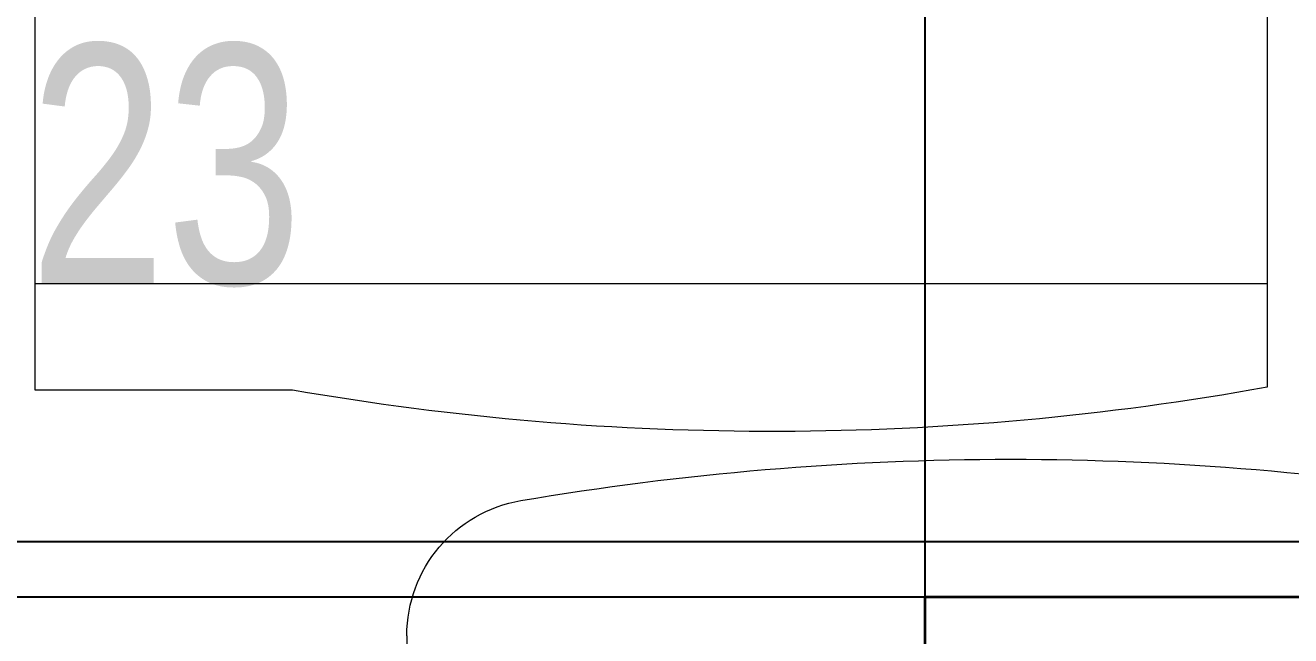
# Model space of a CAD drawing. Extents: x -12260 to 57327, y -29287 to 19916.
# Drawn here: x 21886.9 to 22349.1, y 8095.8 to 8318.5 of the extents above; entities that cross this region are included whole.
import ezdxf
from ezdxf.enums import TextEntityAlignment as Align

# ---------------------------------------------------------------- set-up
doc = ezdxf.new("R2010")
doc.units = 0
doc.header["$LTSCALE"] = 0.25
doc.linetypes.add('DASHDOT', pattern=[25.4, 12.7, -6.35, 0, -6.35])
for name, color, linetype, lineweight in [('01-First Floor$0$72_EGR_EQP_TAG', 142, 'Continuous', 5), ('01-First Floor$0$LOADING', 253, 'Continuous', 5), ('E-LITE-CIRC-NUMB', 6, 'Continuous', 25), ('E-LITE-CLNG', 150, 'Continuous', 35), ('E-LITE-CLNG-CNDT', 6, 'DASHDOT', 35), ('E-LITE-CTRL', 6, 'Continuous', 25), ('E-LITE-IDEN', 6, 'Continuous', 25)]:
    doc.layers.add(name, color=color, linetype=linetype, lineweight=lineweight)
doc.layers.add('01-First Floor$0$FALSE CEILING', color=251, linetype='Continuous')
doc.styles.add('01-First Floor$0$X3G_ENTITY_257CFD', font='swisscl.ttf', dxfattribs={"height": 200})
doc.styles.add('DC_SIMPLEX', font='SIMPLEX.shx', dxfattribs={"width": 0.7})

# ---------------------------------------------------------------- blocks, each defined once
blk = doc.blocks.new('01-First Floor$0$GF21018-P')
at = {"color": 0}
blk.add_line((0.22049, 0.47563), (0.22049, 0.0675), dxfattribs=at)
for centre, radius, start, end in [((-0.0001, -0.52948), 1.06948, 80.36712, 99.63288), ((0.17049, 0.47563), 0.05, 0, 80.3671)]:
    blk.add_arc(centre, radius, start, end, dxfattribs=at)
blk = doc.blocks.new('01-First Floor$0$Dental Sterilizer')
at = {"layer": '01-First Floor$0$LOADING'}
for p, q in [((-40485.84, -32478.76, 0.1), (-40935.84, -32478.76, 0.1)), ((-40935.84, -32478.76, 0.1), (-40935.84, -32888.34, 0.1)), ((-40485.84, -32889.37, 0.1), (-40485.84, -32478.76, 0.1)), ((-40935.84, -32850.58, 0.1), (-40485.84, -32850.58, 0.1)), ((-40579.81, -32889.37, 0.1), (-40485.84, -32889.37, 0.1))]:
    blk.add_line(p, q, dxfattribs=at)
blk.add_arc((-40754.93, -31881.79, 0.1), 1022.68, 259.81089, 279.85951, dxfattribs=at)
blk = doc.blocks.new('01-First Floor')
at = {"layer": '01-First Floor$0$FALSE CEILING', "linetype": 'Continuous'}
for p, q in [((22215.56, 5110), (22215.56, 8610)), ((19215.56, 8110), (23215.56, 8110))]:
    blk.add_line(p, q, dxfattribs=at)
at = {"layer": '01-First Floor$0$FALSE CEILING'}
blk.add_line((22735.56, 8130, -0.1), (20217.48, 8130, -0.1), dxfattribs=at)
at = {"layer": '01-First Floor$0$LOADING'}
blk.add_line((22735.56, 8130, -0.1), (20217.48, 8130, -0.1), dxfattribs=at)
at = {"layer": '01-First Floor$0$LOADING', "xscale": -1}
blk.add_blockref('01-First Floor$0$Dental Sterilizer', (-18595.33, 41074.78, -0.15), dxfattribs=at)
at = {"layer": '01-First Floor$0$LOADING', "extrusion": (2.24021e-05, -7.77426e-06, 1), "xscale": -1000, "yscale": 1000.000000000001, "zscale": 1000, "rotation": 0.001410765030716021}
blk.add_blockref('01-First Floor$0$GF21018-P', (22246.77, 7620.17, 0.39), dxfattribs=at)
at = {"layer": '01-First Floor$0$72_EGR_EQP_TAG', "insert": (21938.24, 8311.57, -0.15), "char_height": 87.473, "attachment_point": 2, "style": '01-First Floor$0$X3G_ENTITY_257CFD'}
blk.add_mtext('23', dxfattribs=at)
blk = doc.blocks.new('*U25')
blk.add_lwpolyline([(-300, 300), (-300, -300), (300, -300), (300, 300)], close=True)
at = {"layer": 'E-LITE-CIRC-NUMB', "style": 'DC_SIMPLEX', "width": 0.7, "flags": 8}
blk.add_attdef('CIRCUIT', text='', height=200, rotation=0, dxfattribs=at).set_placement((-473.9, 300), align=Align.RIGHT)
at = {"layer": 'E-LITE-CTRL', "style": 'DC_SIMPLEX', "width": 0.7, "flags": 8}
blk.add_attdef('CONTROL', (1118.9, -935), '', height=200, rotation=360, dxfattribs=at)
at = {"layer": 'E-LITE-IDEN', "style": 'DC_SIMPLEX', "width": 0.7, "flags": 8}
blk.add_attdef('TYPE', (460.41, 457.65), '', height=200, rotation=360, dxfattribs=at)

msp = doc.modelspace()

# ---------------------------------------------------------------- block references
at = {"layer": 'E-LITE-CLNG', "xscale": -1}
msp.add_blockref('*U25', (22515.58, 7810.01), dxfattribs=at)
at = {"layer": 'E-LITE-CLNG-CNDT'}
msp.add_blockref('01-First Floor', (0, 0), dxfattribs=at)

doc.saveas('drawing.dxf')
